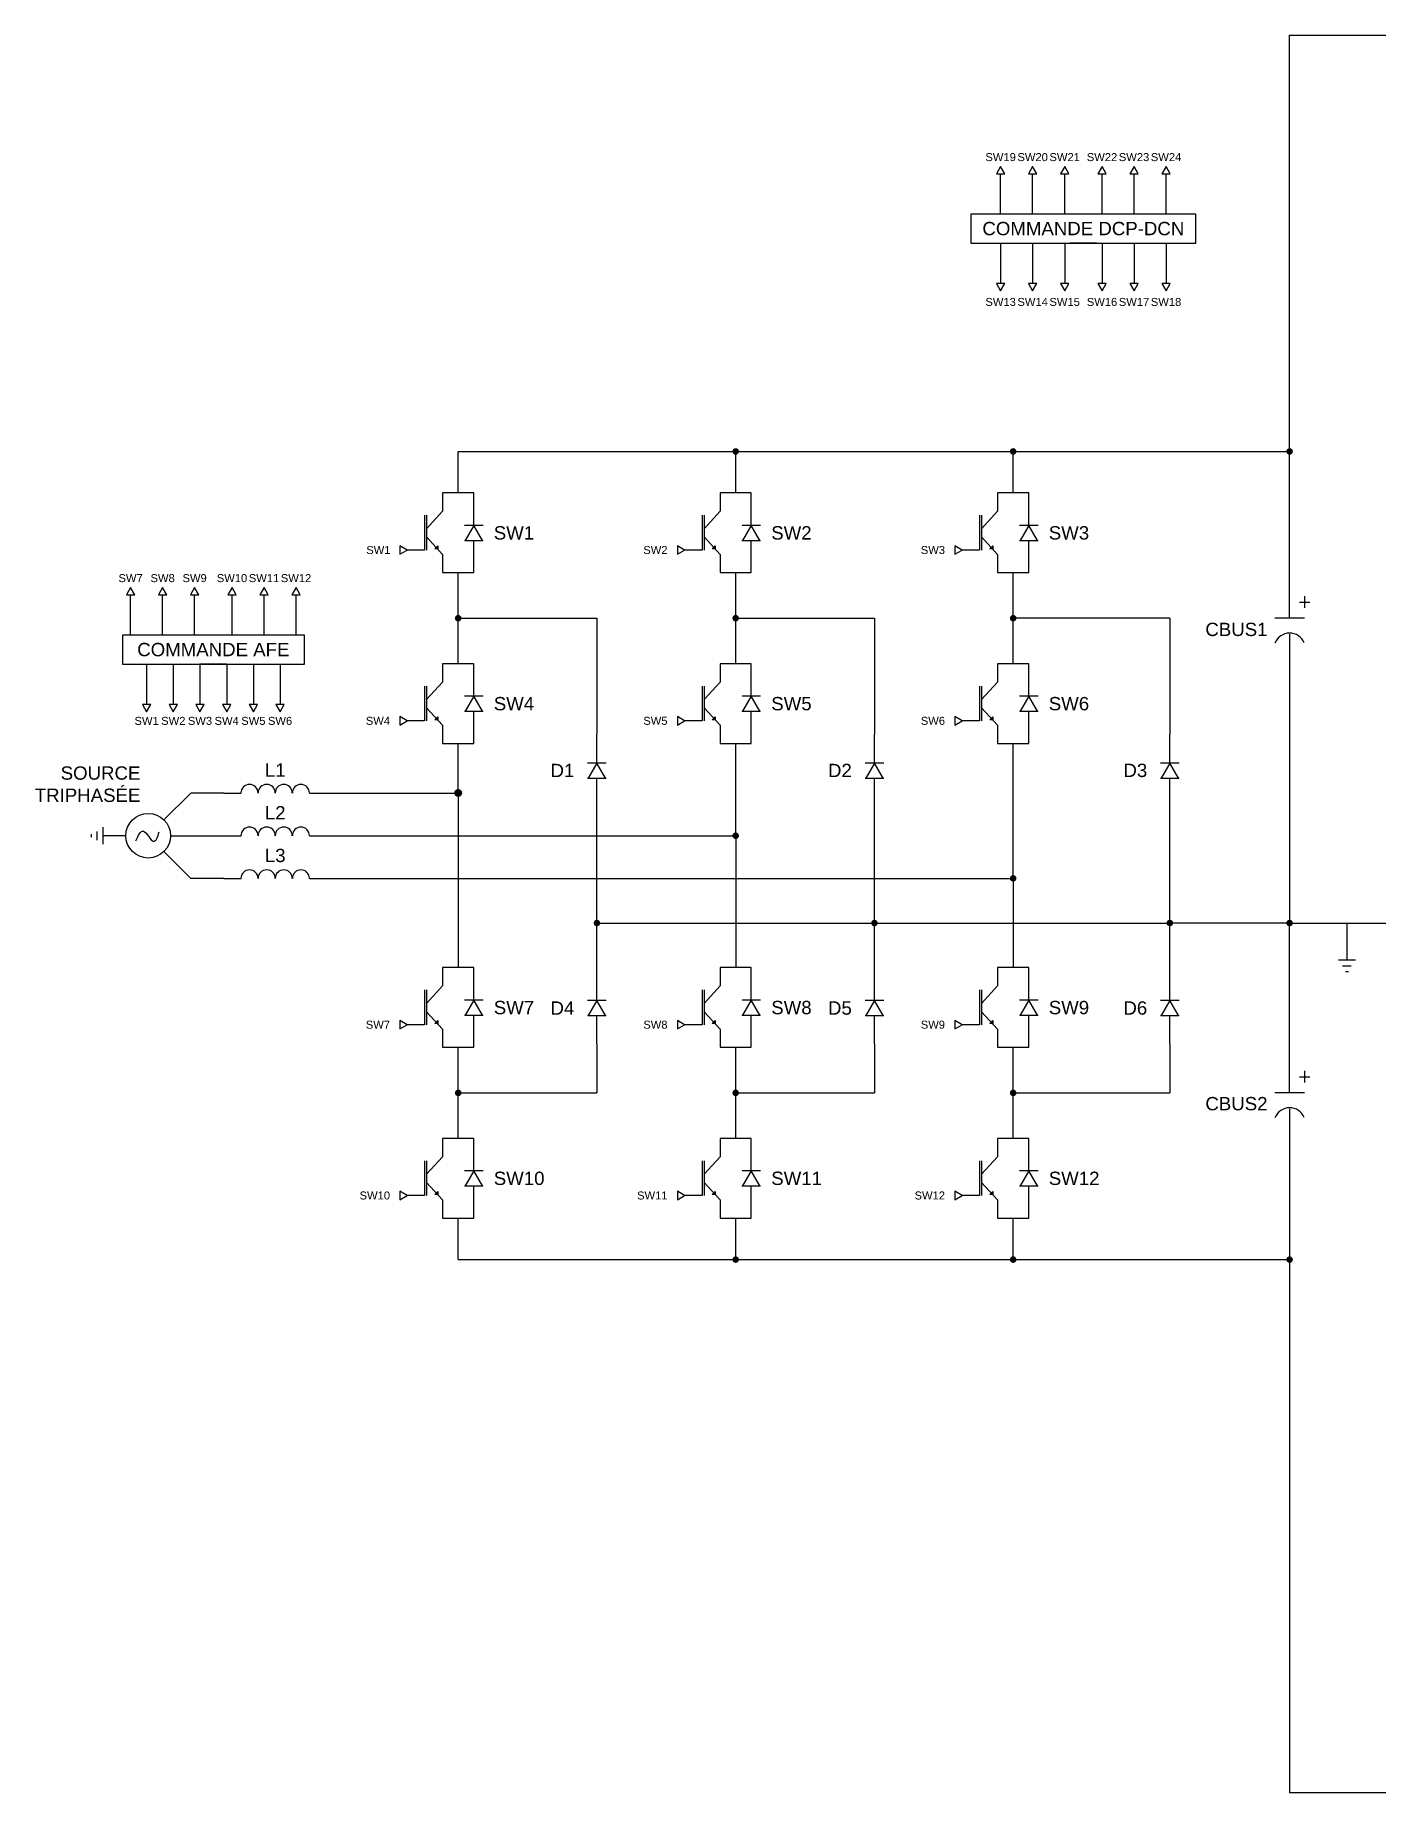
# Model space of a CAD drawing. Header units: millimetres. Extents: x 2332 to 2832, y 1076 to 1407.
# Drawn here: x 2332.1 to 2583.9, y 1076.4 to 1405.9 of the extents above; entities that cross this region are included whole.
import ezdxf

# ---------------------------------------------------------------- set-up
doc = ezdxf.new("R2010")
doc.units = ezdxf.units.MM
doc.layers.add('Sequence1', color=7, linetype='Continuous')
doc.styles.add('ROMANS', font='ROMANS.shx')
doc.styles.get("Standard").update_dxf_attribs({"font": 'arial.ttf'})

# ---------------------------------------------------------------- blocks, each defined once
blk = doc.blocks.new('MALT')
for p, q in [((-0.1125, -0.4125), (0.1125, -0.4125)), ((-0.05625, -0.4875), (0.05625, -0.4875)), ((-0.01875, -0.5625), (0.01875, -0.5625))]:
    blk.add_line(p, q)
blk = doc.blocks.new('Inductance')
for p, q in [((0.214, 0), (0.393, 0)), ((1.107, 0), (1.286, 0))]:
    blk.add_line(p, q)
for centre in [(0.482, 0), (0.661, 0), (0.839, 0), (1.018, 0)]:
    blk.add_arc(centre, 0.0893, 0, 180)
blk = doc.blocks.new('Transistor IGBT')
h = blk.add_hatch(color=256)
h.dxf.hatch_style = 1
h.paths.add_polyline_path([(-0.267, 0.114), (-0.281, 0.101), (-0.266, 0.083)])
h.paths.add_polyline_path([(-0.281, 0.101), (-0.298, 0.085), (-0.266, 0.083)])
for p, q in [((-0.217, 0.611), (-0.217, 0.439)), ((-0.403, 0.401), (-0.403, 0.074)), ((-0.381, 0.274), (-0.217, 0.439)), ((-0.381, 0.401), (-0.381, 0.074)), ((-0.217, 0.034), (-0.381, 0.197)), ((-0.403, 0.074), (-0.582, 0.074)), ((-0.298, 0.085), (-0.267, 0.114)), ((-0.266, 0.083), (-0.298, 0.085)), ((-0.267, 0.114), (-0.266, 0.083)), ((-0.217, 0.034), (-0.217, -0.137))]:
    blk.add_line(p, q)
blk = doc.blocks.new('Diode')
for p, q in [((0, 0), (0.294, 0)), ((0.294, 0.09), (0.294, -0.09)), ((0.45, 0), (0.294, 0.09)), ((0.294, -0.09), (0.45, 0)), ((0.45, 0), (0.45, 0.096)), ((0.45, -0.096), (0.45, 0)), ((0.45, 0), (0.75, 0))]:
    blk.add_line(p, q)
for p in [(0.294, 0.09), (0.45, 0), (0.294, -0.09)]:
    blk.add_point(p)
blk = doc.blocks.new('Condensateur Polarisé')
for p, q in [((0, -0.125), (0, 0)), ((0, -0.2266), (0, -0.125)), ((0, -0.3349), (0, -0.2266)), ((0.072, -0.3349), (-0.072, -0.3349)), ((0, -0.4131), (0, -0.5161)), ((0, -0.5161), (0, -0.625)), ((0, -0.625), (0, -0.75))]:
    blk.add_line(p, q)
blk.add_arc((0.0002, -0.4839), 0.0765, 22.204, 158.436)
at = {"style": 'ROMANS'}
blk.add_text('+', height=0.065, dxfattribs=at).set_placement((0.0362, -0.2843))

msp = doc.modelspace()

# ---------------------------------------------------------------- hatches: boundary and pattern name
h = msp.add_hatch(color=256)
h.dxf.hatch_style = 1
h.paths.add_polyline_path([(2463.33, 1328.49, 0.414214), (2462.71, 1327.87), (2463.33, 1327.87)])
h.paths.add_polyline_path([(2463.33, 1327.87), (2462.71, 1327.87, 0.414214), (2463.33, 1327.25)])
h.paths.add_polyline_path([(2463.95, 1327.87, 0.414214), (2463.33, 1328.49), (2463.33, 1327.87), (2463.33, 1327.25, 0.414214)])
h = msp.add_hatch(color=256)
h.dxf.hatch_style = 1
h.paths.add_polyline_path([(2515.33, 1328.49, 0.414214), (2514.71, 1327.87), (2515.33, 1327.87)])
h.paths.add_polyline_path([(2515.33, 1327.87), (2514.71, 1327.87, 0.414214), (2515.33, 1327.25)])
h.paths.add_polyline_path([(2515.95, 1327.87, 0.414214), (2515.33, 1328.49), (2515.33, 1327.87), (2515.33, 1327.25, 0.414214)])
h = msp.add_hatch(color=256)
h.dxf.hatch_style = 1
h.paths.add_polyline_path([(2567.13, 1328.49, 0.414214), (2566.51, 1327.87), (2567.13, 1327.87)])
h.paths.add_polyline_path([(2567.13, 1327.87), (2566.51, 1327.87, 0.414214), (2567.13, 1327.25)])
h.paths.add_polyline_path([(2567.75, 1327.87, 0.414214), (2567.13, 1328.49), (2567.13, 1327.87), (2567.13, 1327.25, 0.414214)])
h = msp.add_hatch(color=256)
h.dxf.hatch_style = 1
h.paths.add_polyline_path([(2411.33, 1297.23, 0.414214), (2410.71, 1296.61), (2411.33, 1296.61)])
h.paths.add_polyline_path([(2411.33, 1296.61), (2410.71, 1296.61, 0.414214), (2411.33, 1295.99)])
h.paths.add_polyline_path([(2411.95, 1296.61, 0.414214), (2411.33, 1297.23), (2411.33, 1296.61), (2411.33, 1295.99, 0.414214)])
h = msp.add_hatch(color=256)
h.dxf.hatch_style = 1
h.paths.add_polyline_path([(2463.33, 1297.23, 0.414214), (2462.71, 1296.61), (2463.33, 1296.61)])
h.paths.add_polyline_path([(2463.33, 1296.61), (2462.71, 1296.61, 0.414214), (2463.33, 1295.99)])
h.paths.add_polyline_path([(2463.95, 1296.61, 0.414214), (2463.33, 1297.23), (2463.33, 1296.61), (2463.33, 1295.99, 0.414214)])
h = msp.add_hatch(color=256)
h.dxf.hatch_style = 1
h.paths.add_polyline_path([(2515.33, 1297.23, 0.414214), (2514.71, 1296.61), (2515.33, 1296.61)])
h.paths.add_polyline_path([(2515.33, 1296.61), (2514.71, 1296.61, 0.414214), (2515.33, 1295.99)])
h.paths.add_polyline_path([(2515.95, 1296.61, 0.414214), (2515.33, 1297.23), (2515.33, 1296.61), (2515.33, 1295.99, 0.414214)])
h = msp.add_hatch(color=256)
h.dxf.hatch_style = 1
h.paths.add_polyline_path([(2411.33, 1264.45, 0.414214), (2410.71, 1263.83), (2411.33, 1263.83)])
h.paths.add_polyline_path([(2411.33, 1263.83), (2410.71, 1263.83, 0.414214), (2411.33, 1263.21)])
h.paths.add_polyline_path([(2411.95, 1263.83, 0.414214), (2411.33, 1264.45), (2411.33, 1263.83), (2411.33, 1263.21, 0.414214)])
h = msp.add_hatch(color=256)
h.dxf.hatch_style = 1
h.paths.add_polyline_path([(2463.33, 1256.45, 0.414214), (2462.71, 1255.83), (2463.33, 1255.83)])
h.paths.add_polyline_path([(2463.33, 1255.83), (2462.71, 1255.83, 0.414214), (2463.33, 1255.21)])
h.paths.add_polyline_path([(2463.95, 1255.83, 0.414214), (2463.33, 1256.45), (2463.33, 1255.83), (2463.33, 1255.21, 0.414214)])
h = msp.add_hatch(color=256)
h.dxf.hatch_style = 1
h.paths.add_polyline_path([(2515.33, 1248.45, 0.414214), (2514.71, 1247.83), (2515.33, 1247.83)])
h.paths.add_polyline_path([(2515.33, 1247.83), (2514.71, 1247.83, 0.414214), (2515.33, 1247.21)])
h.paths.add_polyline_path([(2515.95, 1247.83, 0.414214), (2515.33, 1248.45), (2515.33, 1247.83), (2515.33, 1247.21, 0.414214)])
h = msp.add_hatch(color=256)
h.dxf.hatch_style = 1
h.paths.add_polyline_path([(2437.33, 1240.08, 0.414214), (2436.71, 1239.46), (2437.33, 1239.46)])
h.paths.add_polyline_path([(2437.33, 1239.46), (2436.71, 1239.46, 0.414214), (2437.33, 1238.84)])
h.paths.add_polyline_path([(2437.95, 1239.46, 0.414214), (2437.33, 1240.08), (2437.33, 1239.46), (2437.33, 1238.84, 0.414214)])
h = msp.add_hatch(color=256)
h.dxf.hatch_style = 1
h.paths.add_polyline_path([(2489.33, 1240.08, 0.414214), (2488.71, 1239.46), (2489.33, 1239.46)])
h.paths.add_polyline_path([(2489.33, 1239.46), (2488.71, 1239.46, 0.414214), (2489.33, 1238.84)])
h.paths.add_polyline_path([(2489.95, 1239.46, 0.414214), (2489.33, 1240.08), (2489.33, 1239.46), (2489.33, 1238.84, 0.414214)])
h = msp.add_hatch(color=256)
h.dxf.hatch_style = 1
h.paths.add_polyline_path([(2544.69, 1240.08, 0.414214), (2544.07, 1239.46), (2544.69, 1239.46)])
h.paths.add_polyline_path([(2544.69, 1239.46), (2544.07, 1239.46, 0.414214), (2544.69, 1238.84)])
h.paths.add_polyline_path([(2545.31, 1239.46, 0.414214), (2544.69, 1240.08), (2544.69, 1239.46), (2544.69, 1238.84, 0.414214)])
h = msp.add_hatch(color=256)
h.dxf.hatch_style = 1
h.paths.add_polyline_path([(2567.13, 1240.08, 0.414214), (2566.51, 1239.46), (2567.13, 1239.46)])
h.paths.add_polyline_path([(2567.13, 1239.46), (2566.51, 1239.46, 0.414214), (2567.13, 1238.84)])
h.paths.add_polyline_path([(2567.75, 1239.46, 0.414214), (2567.13, 1240.08), (2567.13, 1239.46), (2567.13, 1238.84, 0.414214)])
h = msp.add_hatch(color=256)
h.dxf.hatch_style = 1
h.paths.add_polyline_path([(2411.33, 1208.24, 0.414214), (2410.71, 1207.62), (2411.33, 1207.62)])
h.paths.add_polyline_path([(2411.33, 1207.62), (2410.71, 1207.62, 0.414214), (2411.33, 1207)])
h.paths.add_polyline_path([(2411.95, 1207.62, 0.414214), (2411.33, 1208.24), (2411.33, 1207.62), (2411.33, 1207, 0.414214)])
h = msp.add_hatch(color=256)
h.dxf.hatch_style = 1
h.paths.add_polyline_path([(2463.33, 1208.24, 0.414214), (2462.71, 1207.62), (2463.33, 1207.62)])
h.paths.add_polyline_path([(2463.33, 1207.62), (2462.71, 1207.62, 0.414214), (2463.33, 1207)])
h.paths.add_polyline_path([(2463.95, 1207.62, 0.414214), (2463.33, 1208.24), (2463.33, 1207.62), (2463.33, 1207, 0.414214)])
h = msp.add_hatch(color=256)
h.dxf.hatch_style = 1
h.paths.add_polyline_path([(2515.33, 1208.24, 0.414214), (2514.71, 1207.62), (2515.33, 1207.62)])
h.paths.add_polyline_path([(2515.33, 1207.62), (2514.71, 1207.62, 0.414214), (2515.33, 1207)])
h.paths.add_polyline_path([(2515.95, 1207.62, 0.414214), (2515.33, 1208.24), (2515.33, 1207.62), (2515.33, 1207, 0.414214)])
h = msp.add_hatch(color=256)
h.dxf.hatch_style = 1
h.paths.add_polyline_path([(2463.33, 1176.98, 0.414214), (2462.71, 1176.36), (2463.33, 1176.36)])
h.paths.add_polyline_path([(2463.33, 1176.36), (2462.71, 1176.36, 0.414214), (2463.33, 1175.74)])
h.paths.add_polyline_path([(2463.95, 1176.36, 0.414214), (2463.33, 1176.98), (2463.33, 1176.36), (2463.33, 1175.74, 0.414214)])
h = msp.add_hatch(color=256)
h.dxf.hatch_style = 1
h.paths.add_polyline_path([(2515.33, 1176.98, 0.414214), (2514.71, 1176.36), (2515.33, 1176.36)])
h.paths.add_polyline_path([(2515.33, 1176.36), (2514.71, 1176.36, 0.414214), (2515.33, 1175.74)])
h.paths.add_polyline_path([(2515.95, 1176.36, 0.414214), (2515.33, 1176.98), (2515.33, 1176.36), (2515.33, 1175.74, 0.414214)])
h = msp.add_hatch(color=256)
h.dxf.hatch_style = 1
h.paths.add_polyline_path([(2567.13, 1176.98, 0.414214), (2566.51, 1176.36), (2567.13, 1176.36)])
h.paths.add_polyline_path([(2567.13, 1176.36), (2566.51, 1176.36, 0.414214), (2567.13, 1175.74)])
h.paths.add_polyline_path([(2567.75, 1176.36, 0.414214), (2567.13, 1176.98), (2567.13, 1176.36), (2567.13, 1175.74, 0.414214)])

# ---------------------------------------------------------------- linework, layer by layer
for p, q in [((2567.13, 1405.91), (2623.83, 1405.91)), ((2567.13, 1327.87), (2567.13, 1405.91)), ((2512.98, 1372.38), (2512.98, 1379.91)), ((2518.98, 1372.38), (2518.98, 1379.91)), ((2524.98, 1372.38), (2524.98, 1379.91)), ((2531.98, 1372.38), (2531.98, 1379.91)), ((2537.98, 1372.38), (2537.98, 1379.91)), ((2543.98, 1372.38), (2543.98, 1379.91)), ((2512.98, 1366.9), (2512.98, 1359.38)), ((2518.98, 1366.9), (2518.98, 1359.38)), ((2524.98, 1366.9), (2524.98, 1359.38)), ((2530.98, 1366.9), (2525.98, 1366.9)), ((2528.48, 1366.9), (2530.98, 1366.9)), ((2530.98, 1366.9), (2535.98, 1366.9)), ((2531.98, 1366.9), (2531.98, 1359.38)), ((2535.98, 1366.9), (2540.98, 1366.9)), ((2537.98, 1366.9), (2537.98, 1359.38)), ((2543.98, 1366.9), (2543.98, 1359.38)), ((2411.33, 1320.09), (2411.33, 1327.87)), ((2411.33, 1327.87), (2567.13, 1327.87)), ((2463.33, 1320.09), (2463.33, 1327.87)), ((2515.33, 1320.09), (2515.33, 1327.87)), ((2567.13, 1309.53), (2567.13, 1327.87)), ((2414.26, 1320.09), (2408.4, 1320.09)), ((2414.26, 1319.42), (2414.26, 1320.09)), ((2466.26, 1320.09), (2460.4, 1320.09)), ((2466.26, 1319.42), (2466.26, 1320.09)), ((2518.26, 1320.09), (2512.4, 1320.09)), ((2518.26, 1319.42), (2518.26, 1320.09)), ((2408.4, 1305.15), (2414.26, 1305.15)), ((2411.33, 1288.07), (2411.33, 1305.15)), ((2414.26, 1305.15), (2414.26, 1305.86)), ((2460.4, 1305.15), (2466.26, 1305.15)), ((2463.33, 1288.07), (2463.33, 1305.15)), ((2466.26, 1305.15), (2466.26, 1305.86)), ((2512.4, 1305.15), (2518.26, 1305.15)), ((2515.33, 1288.07), (2515.33, 1305.15)), ((2518.26, 1305.15), (2518.26, 1305.86)), ((2349.95, 1293.45), (2349.95, 1300.98)), ((2355.95, 1293.45), (2355.95, 1300.98)), ((2361.95, 1293.45), (2361.95, 1300.98)), ((2368.95, 1293.45), (2368.95, 1300.98)), ((2374.95, 1293.45), (2374.95, 1300.98)), ((2380.95, 1293.45), (2380.95, 1300.98)), ((2411.33, 1296.61), (2437.33, 1296.61)), ((2437.33, 1296.61), (2437.33, 1274.87)), ((2463.33, 1296.61), (2489.33, 1296.61)), ((2489.33, 1296.61), (2489.33, 1274.87)), ((2544.69, 1296.61), (2515.33, 1296.61)), ((2544.69, 1296.61), (2544.69, 1274.87)), ((2352.95, 1287.98), (2352.95, 1280.45)), ((2357.95, 1287.98), (2357.95, 1280.45)), ((2367.95, 1287.98), (2362.95, 1287.98)), ((2362.95, 1287.98), (2362.95, 1280.45)), ((2365.45, 1287.98), (2367.95, 1287.98)), ((2367.95, 1287.98), (2367.95, 1280.45)), ((2367.95, 1287.98), (2372.95, 1287.98)), ((2372.95, 1287.98), (2372.95, 1280.45)), ((2372.95, 1287.98), (2377.95, 1287.98)), ((2377.95, 1287.98), (2377.95, 1280.45)), ((2414.26, 1288.07), (2408.4, 1288.07)), ((2414.26, 1287.4), (2414.26, 1288.07)), ((2466.26, 1288.07), (2460.4, 1288.07)), ((2466.26, 1287.4), (2466.26, 1288.07)), ((2518.26, 1288.07), (2512.4, 1288.07)), ((2518.26, 1287.4), (2518.26, 1288.07)), ((2567.13, 1280.6), (2567.13, 1239.46)), ((2408.4, 1273.13), (2414.26, 1273.13)), ((2411.33, 1263.83), (2411.33, 1273.13)), ((2414.26, 1273.13), (2414.26, 1273.84)), ((2460.4, 1273.13), (2466.26, 1273.13)), ((2463.33, 1255.83), (2463.33, 1273.13)), ((2466.26, 1273.13), (2466.26, 1273.84)), ((2512.4, 1273.13), (2518.26, 1273.13)), ((2515.33, 1247.83), (2515.33, 1273.13)), ((2518.26, 1273.13), (2518.26, 1273.84)), ((2356.2, 1258.78), (2361.24, 1263.83)), ((2367.42, 1263.83), (2361.24, 1263.83)), ((2386.66, 1263.83), (2411.33, 1263.83)), ((2411.33, 1263.83), (2411.33, 1231.1)), ((2437.33, 1239.46), (2437.33, 1261.31)), ((2489.33, 1239.46), (2489.33, 1261.31)), ((2544.69, 1239.46), (2544.69, 1261.31)), ((2349.05, 1255.83), (2344.71, 1255.83)), ((2357.42, 1255.83), (2367.42, 1255.83)), ((2386.66, 1255.83), (2463.33, 1255.83)), ((2463.33, 1255.83), (2463.33, 1231.1)), ((2356.2, 1252.87), (2361.24, 1247.83)), ((2367.42, 1247.83), (2361.24, 1247.83)), ((2386.66, 1247.83), (2515.33, 1247.83)), ((2411.33, 1247.83), (2411.33, 1231.1)), ((2515.33, 1247.83), (2515.33, 1231.1)), ((2437.33, 1239.46), (2544.69, 1239.46)), ((2437.33, 1230.38), (2437.33, 1239.46)), ((2489.33, 1230.38), (2489.33, 1239.46)), ((2567.13, 1239.46), (2544.69, 1239.46)), ((2544.69, 1230.38), (2544.69, 1239.46)), ((2567.13, 1220.54), (2567.13, 1239.46)), ((2567.13, 1239.46), (2606.33, 1239.46)), ((2577.88, 1239.46), (2577.88, 1232.53)), ((2414.26, 1231.1), (2408.4, 1231.1)), ((2414.26, 1230.43), (2414.26, 1231.1)), ((2466.26, 1231.1), (2460.4, 1231.1)), ((2466.26, 1230.43), (2466.26, 1231.1)), ((2518.26, 1231.1), (2512.4, 1231.1)), ((2518.26, 1230.43), (2518.26, 1231.1)), ((2408.4, 1216.16), (2414.26, 1216.16)), ((2411.33, 1199.08), (2411.33, 1216.16)), ((2414.26, 1216.16), (2414.26, 1216.87)), ((2437.33, 1216.81), (2437.33, 1207.62)), ((2460.4, 1216.16), (2466.26, 1216.16)), ((2463.33, 1199.08), (2463.33, 1216.16)), ((2466.26, 1216.16), (2466.26, 1216.87)), ((2489.33, 1216.81), (2489.33, 1207.62)), ((2512.4, 1216.16), (2518.26, 1216.16)), ((2515.33, 1199.08), (2515.33, 1216.16)), ((2518.26, 1216.16), (2518.26, 1216.87)), ((2544.69, 1216.81), (2544.69, 1207.62)), ((2411.33, 1207.62), (2437.33, 1207.62)), ((2463.33, 1207.62), (2489.33, 1207.62)), ((2515.33, 1207.62), (2544.69, 1207.62)), ((2414.26, 1199.08), (2408.4, 1199.08)), ((2414.26, 1198.41), (2414.26, 1199.08)), ((2466.26, 1199.08), (2460.4, 1199.08)), ((2466.26, 1198.41), (2466.26, 1199.08)), ((2518.26, 1199.08), (2512.4, 1199.08)), ((2518.26, 1198.41), (2518.26, 1199.08)), ((2567.13, 1191.61), (2567.13, 1176.36)), ((2408.4, 1184.14), (2414.26, 1184.14)), ((2411.33, 1176.36), (2411.33, 1184.14)), ((2414.26, 1184.14), (2414.26, 1184.85)), ((2460.4, 1184.14), (2466.26, 1184.14)), ((2463.33, 1176.36), (2463.33, 1184.14)), ((2466.26, 1184.14), (2466.26, 1184.85)), ((2512.4, 1184.14), (2518.26, 1184.14)), ((2515.33, 1176.36), (2515.33, 1184.14)), ((2518.26, 1184.14), (2518.26, 1184.85)), ((2411.33, 1176.36), (2567.13, 1176.36)), ((2567.13, 1176.36), (2567.13, 1076.39)), ((2658.83, 1076.39), (2567.13, 1076.39))]:
    msp.add_line(p, q)
for points in [[(2512.98, 1381.28), (2512.19, 1379.91), (2513.77, 1379.91)], [(2518.98, 1381.28), (2518.19, 1379.91), (2519.77, 1379.91)], [(2524.98, 1381.28), (2524.19, 1379.91), (2525.77, 1379.91)], [(2531.98, 1381.28), (2531.19, 1379.91), (2532.77, 1379.91)], [(2537.98, 1381.28), (2537.19, 1379.91), (2538.77, 1379.91)], [(2543.98, 1381.28), (2543.19, 1379.91), (2544.77, 1379.91)], [(2549.53, 1372.38), (2507.42, 1372.38), (2507.42, 1366.9), (2549.53, 1366.9)], [(2512.98, 1358.01), (2513.77, 1359.38), (2512.19, 1359.38)], [(2518.98, 1358.01), (2519.77, 1359.38), (2518.19, 1359.38)], [(2524.98, 1358.01), (2525.77, 1359.38), (2524.19, 1359.38)], [(2531.98, 1358.01), (2532.77, 1359.38), (2531.19, 1359.38)], [(2537.98, 1358.01), (2538.77, 1359.38), (2537.19, 1359.38)], [(2543.98, 1358.01), (2544.77, 1359.38), (2543.19, 1359.38)], [(2401.77, 1309.38), (2400.4, 1310.17), (2400.4, 1308.59)], [(2453.77, 1309.38), (2452.4, 1310.17), (2452.4, 1308.59)], [(2505.77, 1309.38), (2504.4, 1310.17), (2504.4, 1308.59)], [(2349.95, 1302.35), (2349.16, 1300.98), (2350.74, 1300.98)], [(2355.95, 1302.35), (2355.16, 1300.98), (2356.74, 1300.98)], [(2361.95, 1302.35), (2361.16, 1300.98), (2362.74, 1300.98)], [(2368.95, 1302.35), (2368.16, 1300.98), (2369.74, 1300.98)], [(2374.95, 1302.35), (2374.16, 1300.98), (2375.74, 1300.98)], [(2380.95, 1302.35), (2380.16, 1300.98), (2381.74, 1300.98)], [(2382.51, 1293.45), (2348.4, 1293.45), (2348.4, 1287.98), (2382.51, 1287.98)], [(2352.95, 1279.08), (2353.74, 1280.45), (2352.16, 1280.45)], [(2357.95, 1279.08), (2358.74, 1280.45), (2357.16, 1280.45)], [(2362.95, 1279.08), (2363.74, 1280.45), (2362.16, 1280.45)], [(2367.95, 1279.08), (2368.74, 1280.45), (2367.16, 1280.45)], [(2372.95, 1279.08), (2373.74, 1280.45), (2372.16, 1280.45)], [(2377.95, 1279.08), (2378.74, 1280.45), (2377.16, 1280.45)], [(2401.77, 1277.36), (2400.4, 1278.15), (2400.4, 1276.57)], [(2453.77, 1277.36), (2452.4, 1278.15), (2452.4, 1276.57)], [(2505.77, 1277.36), (2504.4, 1278.15), (2504.4, 1276.57)], [(2401.77, 1220.39), (2400.4, 1221.18), (2400.4, 1219.6)], [(2453.77, 1220.39), (2452.4, 1221.18), (2452.4, 1219.6)], [(2505.77, 1220.39), (2504.4, 1221.18), (2504.4, 1219.6)], [(2401.77, 1188.37), (2400.4, 1189.16), (2400.4, 1187.58)], [(2453.77, 1188.37), (2452.4, 1189.16), (2452.4, 1187.58)], [(2505.77, 1188.37), (2504.4, 1189.16), (2504.4, 1187.58)]]:
    msp.add_lwpolyline(points, close=True)
for centre, radius in [((2411.33, 1263.83), 0.619), ((2353.24, 1255.83), 4.18)]:
    msp.add_circle(centre, radius)
at = {"layer": 'Sequence1'}
msp.add_spline([(2350.94, 1254.89), (2352.34, 1256.7), (2354.27, 1254.77), (2355.32, 1256.58)], degree=3, dxfattribs=at)

# ---------------------------------------------------------------- block references
for name, p, xscale, yscale, zscale, rotation in [('Transistor IGBT', (2412.34, 1307.9), -18.15994715690431, -19.97396498285343, 18.15994715690431, 180), ('Diode', (2414.26, 1305.86), 18.08780699997465, 18.08780699997465, 18.08780699997465, 90), ('Transistor IGBT', (2464.34, 1307.9), -18.15994715690431, -19.97396498285343, 18.15994715690431, 180), ('Diode', (2466.26, 1305.86), 18.08780699997465, 18.08780699997465, 18.08780699997465, 90), ('Transistor IGBT', (2516.34, 1307.9), -18.15994715690431, -19.97396498285343, 18.15994715690431, 180), ('Diode', (2518.26, 1305.86), 18.08780699997465, 18.08780699997465, 18.08780699997465, 90), ('Transistor IGBT', (2412.34, 1275.87), -18.15994715690431, -19.97396498285343, 18.15994715690431, 180), ('Diode', (2414.26, 1273.84), 18.08780699997465, 18.08780699997465, 18.08780699997465, 90), ('Transistor IGBT', (2464.34, 1275.87), -18.15994715690431, -19.97396498285343, 18.15994715690431, 180), ('Diode', (2466.26, 1273.84), 18.08780699997465, 18.08780699997465, 18.08780699997465, 90), ('Transistor IGBT', (2516.34, 1275.87), -18.15994715690431, -19.97396498285343, 18.15994715690431, 180), ('Diode', (2518.26, 1273.84), 18.08780699997465, 18.08780699997465, 18.08780699997465, 90), ('Diode', (2437.33, 1261.31), 18.08780699997465, 18.08780699997465, 18.08780699997465, 90), ('Diode', (2489.33, 1261.31), 18.08780699997465, 18.08780699997465, 18.08780699997465, 90), ('Diode', (2544.69, 1261.31), 18.08780699997465, 18.08780699997465, 18.08780699997465, 90), ('MALT', (2350.63, 1255.83), 14.34479578496349, 14.34479578496349, 14.34479578496349, 270), ('Transistor IGBT', (2412.34, 1218.9), -18.15994715690431, -19.97396498285343, 18.15994715690431, 180), ('Diode', (2414.26, 1216.87), 18.08780699997465, 18.08780699997465, 18.08780699997465, 90), ('Diode', (2437.33, 1216.81), 18.08780699997465, 18.08780699997465, 18.08780699997465, 90), ('Transistor IGBT', (2464.34, 1218.9), -18.15994715690431, -19.97396498285343, 18.15994715690431, 180), ('Diode', (2466.26, 1216.87), 18.08780699997465, 18.08780699997465, 18.08780699997465, 90), ('Diode', (2489.33, 1216.81), 18.08780699997465, 18.08780699997465, 18.08780699997465, 90), ('Transistor IGBT', (2516.34, 1218.9), -18.15994715690431, -19.97396498285343, 18.15994715690431, 180), ('Diode', (2518.26, 1216.87), 18.08780699997465, 18.08780699997465, 18.08780699997465, 90), ('Diode', (2544.69, 1216.81), 18.08780699997465, 18.08780699997465, 18.08780699997465, 90), ('Transistor IGBT', (2412.34, 1186.88), -18.15994715690431, -19.97396498285343, 18.15994715690431, 180), ('Diode', (2414.26, 1184.85), 18.08780699997465, 18.08780699997465, 18.08780699997465, 90), ('Transistor IGBT', (2464.34, 1186.88), -18.15994715690431, -19.97396498285343, 18.15994715690431, 180), ('Diode', (2466.26, 1184.85), 18.08780699997465, 18.08780699997465, 18.08780699997465, 90), ('Transistor IGBT', (2516.34, 1186.88), -18.15994715690431, -19.97396498285343, 18.15994715690431, 180), ('Diode', (2518.26, 1184.85), 18.08780699997465, 18.08780699997465, 18.08780699997465, 90)]:
    msp.add_blockref(name, p, dxfattribs=dict(xscale=xscale, yscale=yscale, zscale=zscale, rotation=rotation))
for name, p, xscale, yscale, zscale in [('Condensateur Polarisé', (2567.13, 1309.53), 38.57465674285095, 38.57465674285095, 38.57465674285095), ('Inductance', (2363.58, 1263.83), 17.95299224165296, 17.95299224165296, 17.95299224165296), ('Inductance', (2363.58, 1255.83), 17.95299224165296, 17.95299224165296, 17.95299224165296), ('Inductance', (2363.58, 1247.83), 17.95299224165296, 17.95299224165296, 17.95299224165296), ('MALT', (2577.88, 1238.45), 14.34479578496349, 14.34479578496349, 14.34479578496349), ('Condensateur Polarisé', (2567.13, 1220.54), 38.57465674285095, 38.57465674285095, 38.57465674285095)]:
    msp.add_blockref(name, p, dxfattribs=dict(xscale=xscale, yscale=yscale, zscale=zscale))

# ---------------------------------------------------------------- texts
for s, width, insert, char_height, attachment_point in [('SW19', 18.9607, (2512.98, 1383.8), 1.5, 2), ('SW20', 18.9607, (2518.98, 1383.8), 1.5, 2), ('SW21', 18.9607, (2524.98, 1383.8), 1.5, 2), ('SW22', 18.9607, (2531.98, 1383.8), 1.5, 2), ('SW23', 18.9607, (2537.98, 1383.8), 1.5, 2), ('SW24', 18.9607, (2543.98, 1383.8), 1.5, 2), ('COMMANDE DCP-DCN', 40.9721, (2528.48, 1369.64), 2.5, 5), ('SW13', 18.9607, (2512.98, 1356.65), 1.5, 2), ('SW14', 18.9607, (2518.98, 1356.65), 1.5, 2), ('SW15', 18.9607, (2524.98, 1356.65), 1.5, 2), ('SW16', 18.9607, (2531.98, 1356.65), 1.5, 2), ('SW17', 18.9607, (2537.98, 1356.65), 1.5, 2), ('SW18', 18.9607, (2543.98, 1356.65), 1.5, 2), ('\\A1;SW1', 15.0877, (2418, 1312.59), 2.5, 4), ('\\A1;SW2', 15.0877, (2470, 1312.59), 2.5, 4), ('\\A1;SW3', 15.0877, (2522, 1312.59), 2.5, 4), ('SW1', 8.2247, (2398.65, 1309.38), 1.5, 6), ('SW2', 8.2247, (2450.56, 1309.38), 1.5, 6), ('SW3', 8.2247, (2502.56, 1309.38), 1.5, 6), ('SW7', 18.9607, (2349.95, 1304.87), 1.5, 2), ('SW8', 18.9607, (2355.95, 1304.87), 1.5, 2), ('SW9', 18.9607, (2361.95, 1304.87), 1.5, 2), ('SW10', 18.9607, (2368.95, 1304.87), 1.5, 2), ('SW11', 18.9607, (2374.95, 1304.87), 1.5, 2), ('SW12', 18.9607, (2380.95, 1304.87), 1.5, 2), ('\\A1;CBUS1', 15.0877, (2562.99, 1294.49), 2.5, 6), ('COMMANDE AFE', 32.9901, (2365.45, 1290.71), 2.5, 5), ('\\A1;SW4', 15.0877, (2418, 1280.57), 2.5, 4), ('\\A1;SW5', 15.0877, (2470, 1280.57), 2.5, 4), ('\\A1;SW6', 15.0877, (2522, 1280.57), 2.5, 4), ('SW1', 18.9607, (2352.95, 1278.11), 1.5, 2), ('SW2', 18.9607, (2357.95, 1278.11), 1.5, 2), ('SW3', 18.9607, (2362.95, 1278.11), 1.5, 2), ('SW4', 18.9607, (2367.95, 1278.11), 1.5, 2), ('SW5', 18.9607, (2372.95, 1278.11), 1.5, 2), ('SW6', 18.9607, (2377.95, 1278.11), 1.5, 2), ('SW4', 8.2247, (2398.56, 1277.36), 1.5, 6), ('SW5', 8.2247, (2450.56, 1277.36), 1.5, 6), ('SW6', 8.2247, (2502.56, 1277.36), 1.5, 6), ('\\A1;SOURCE\\PTRIPHASÉE', 15.0877, (2351.78, 1265.48), 2.5, 6), ('\\A1;L1', 15.0877, (2377.04, 1269.38), 2.5, 2), ('\\A1;D1', 15.0877, (2433.09, 1268.06), 2.5, 6), ('\\A1;D2', 15.0877, (2485.09, 1268.06), 2.5, 6), ('\\A1;D3', 15.0877, (2540.45, 1268.06), 2.5, 6), ('\\A1;L2', 15.0877, (2377.04, 1261.38), 2.5, 2), ('\\A1;L3', 15.0877, (2377.04, 1253.38), 2.5, 2), ('\\A1;SW7', 15.0877, (2418, 1223.6), 2.5, 4), ('\\A1;D4', 15.0877, (2433.09, 1223.51), 2.5, 6), ('\\A1;SW8', 15.0877, (2470, 1223.6), 2.5, 4), ('\\A1;D5', 15.0877, (2485.09, 1223.51), 2.5, 6), ('\\A1;SW9', 15.0877, (2522, 1223.6), 2.5, 4), ('\\A1;D6', 15.0877, (2540.45, 1223.51), 2.5, 6), ('SW7', 8.2247, (2398.56, 1220.39), 1.5, 6), ('SW8', 8.2247, (2450.56, 1220.39), 1.5, 6), ('SW9', 8.2247, (2502.56, 1220.39), 1.5, 6), ('\\A1;CBUS2', 15.0877, (2562.99, 1205.58), 2.5, 6), ('\\A1;SW10', 15.0877, (2418, 1191.58), 2.5, 4), ('\\A1;SW11', 15.0877, (2470, 1191.58), 2.5, 4), ('\\A1;SW12', 15.0877, (2522, 1191.58), 2.5, 4), ('SW10', 8.2247, (2398.56, 1188.37), 1.5, 6), ('SW11', 8.2247, (2450.56, 1188.37), 1.5, 6), ('SW12', 8.2247, (2502.56, 1188.37), 1.5, 6)]:
    msp.add_mtext_dynamic_manual_height_columns(s, width=width, gutter_width=12.5, heights=[0], dxfattribs=dict(at, insert=insert, char_height=char_height, attachment_point=attachment_point))

doc.saveas('drawing.dxf')
